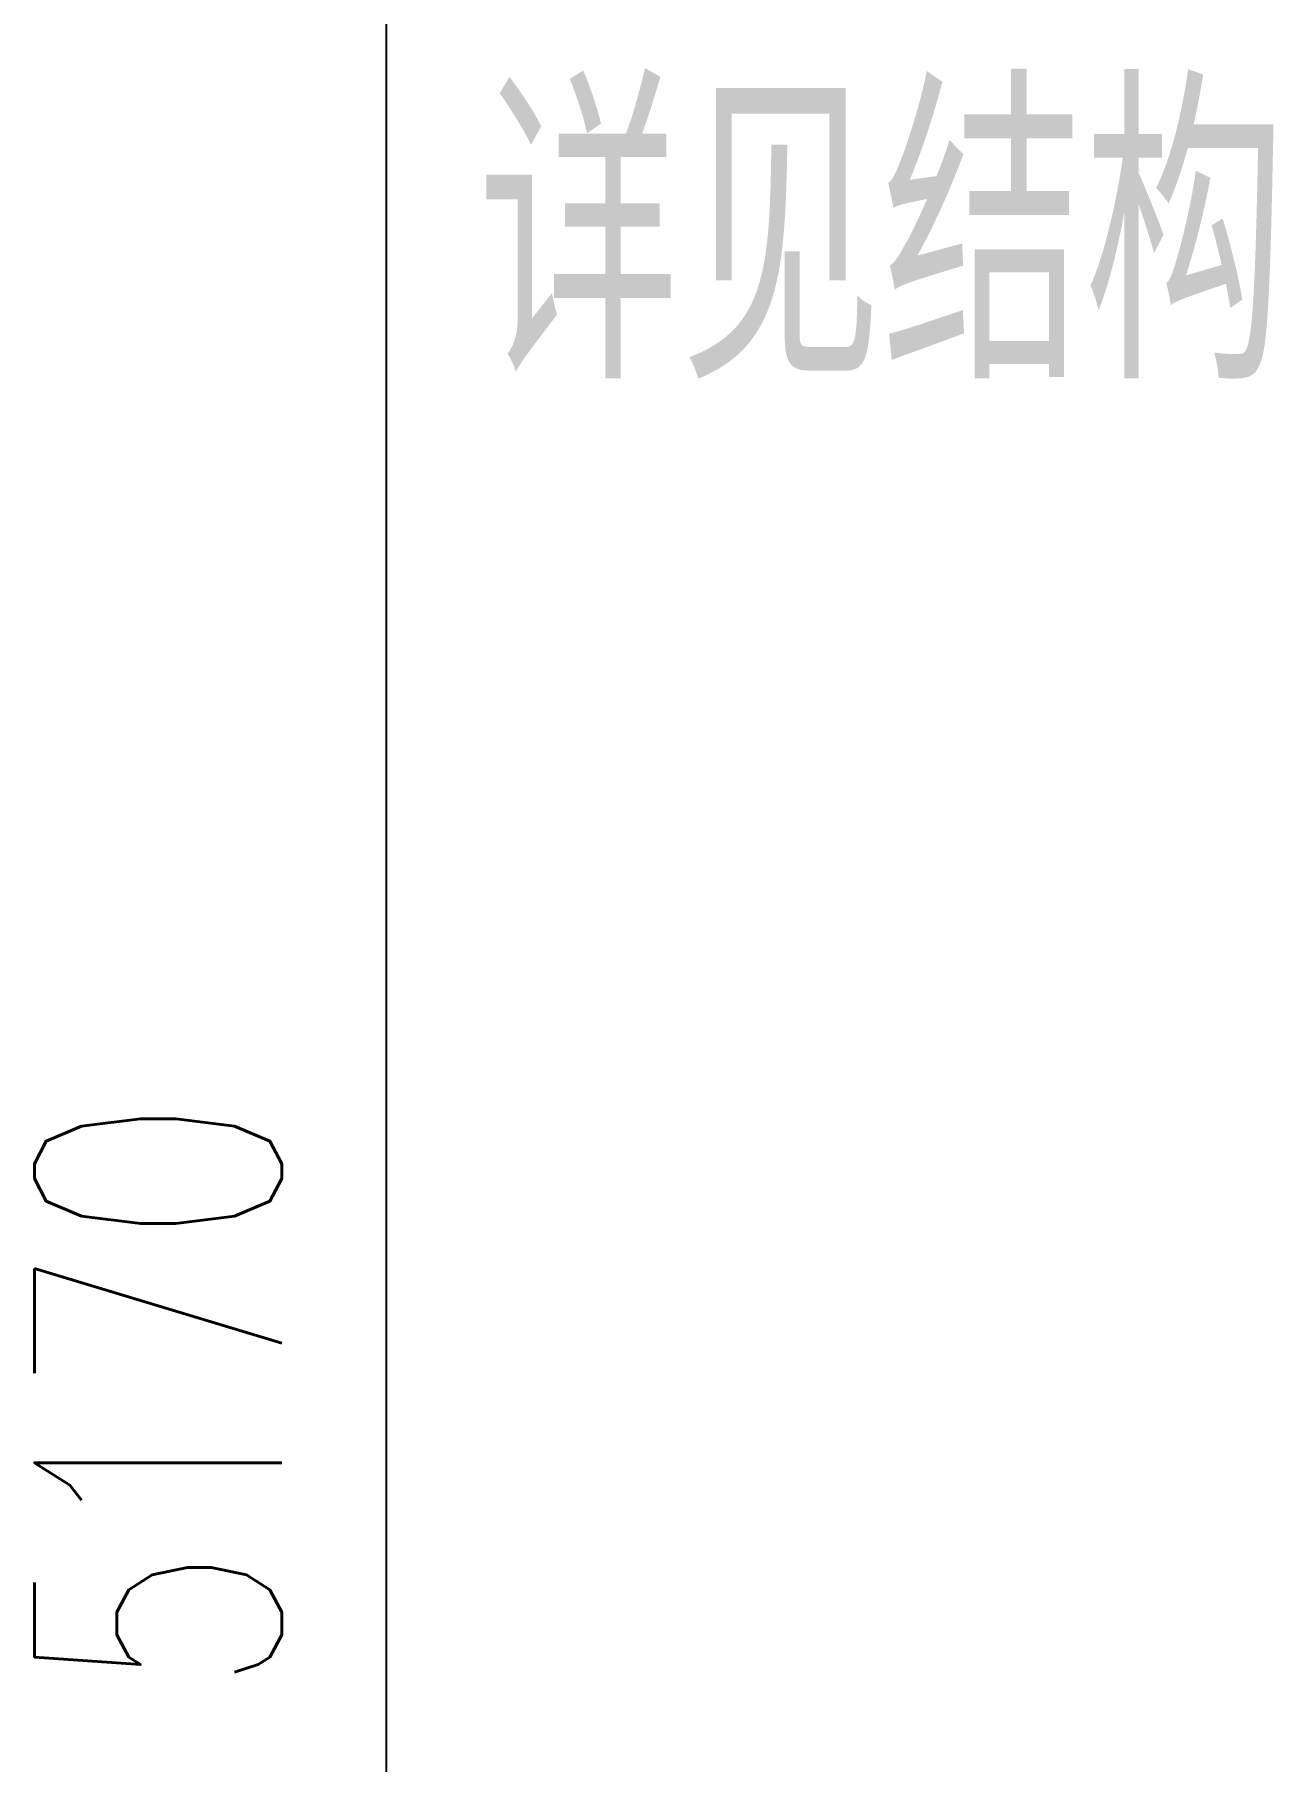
# Model space of a CAD drawing. Extents: x -1899985 to -450366, y 556196 to 2151267.
# Drawn here: x -1656252 to -1655506, y 570892 to 571932 of the extents above; entities that cross this region are included whole.
import ezdxf

# ---------------------------------------------------------------- set-up
doc = ezdxf.new("R2010")
doc.units = 0
doc.header["$LTSCALE"] = 1000
doc.header["$MEASUREMENT"] = 0
doc.layers.get('Defpoints').update_dxf_attribs({"color": 210})
for name, color, linetype in [('A-LIN-V', 9, 'Continuous'), ('PUB_TEXT', 7, 'Continuous'), ('建-尺寸', 3, 'Continuous')]:
    doc.layers.add(name, color=color, linetype=linetype)
doc.styles.add('A-DIM_T3', font='SIMPLEX', dxfattribs={"width": 0.705882, "bigfont": 'GBCBIG'})
doc.styles.add('A-STANDARD', font='SIMPLEX', dxfattribs={"bigfont": 'GBCBIG'})
doc.dimstyles.new('A-DIM&&50', dxfattribs={"dimtxt": 148.75, "dimasz": 50, "dimexe": 50, "dimexo": 50, "dimgap": 63.125, "dimtad": 1, "dimdec": 0, "dimzin": 0, "dimdsep": 46, "dimtxsty": 'A-DIM_T3', "dimblk": 'ARCHTICK', "dimcen": 0.09, "dimclrt": 7, "dimazin": 2, "dimtfac": 1, "dimtdec": 0, "dimtix": 1, "dimtmove": 2, "dimatfit": 3, "dimfxl": 0, "dimtolj": 1, "dimtzin": 0, "dimarcsym": 0})

# ---------------------------------------------------------------- blocks, each defined once
blk = doc.blocks.new('_ArchTick')
at = {"color": 0, "linetype": 'ByBlock', "const_width": 0.4}
blk.add_lwpolyline([(-0.5, -0.5), (0.5, 0.5)], dxfattribs=at)
blk = doc.blocks.new('*D499')
at = {"layer": 'Defpoints', "color": 0}
for p in [(-1628054.6, 573732.3), (-1627659.4, 573732.3), (-1627659.4, 568562.5)]:
    blk.add_point(p, dxfattribs=at)
at = {"layer": '建-尺寸', "color": 0, "lineweight": -2}
for p, q in [((-1627709.4, 573732.3), (-1628104.6, 573732.3)), ((-1628054.6, 568562.5), (-1628054.6, 573732.3)), ((-1627709.4, 568562.5), (-1628104.6, 568562.5))]:
    blk.add_line(p, q, dxfattribs=at)
at = {"layer": '建-尺寸', "color": 0, "lineweight": -2, "xscale": 50, "yscale": 50, "zscale": 50}
for p, rotation in [((-1628054.6, 573732.3), 90), ((-1628054.6, 568562.5), 270)]:
    blk.add_blockref('_ArchTick', p, dxfattribs=dict(at, rotation=rotation))
at = {"layer": '建-尺寸', "color": 7, "insert": (-1628192.1, 571147.4), "char_height": 148.75, "attachment_point": 5, "rotation": 90, "style": 'A-DIM_T3'}
blk.add_mtext('\\A1;5170', dxfattribs=at)
blk = doc.blocks.new('5555rrrrrrrrrrr')
at = {"layer": 'PUB_TEXT', "style": 'A-STANDARD'}
blk.add_text('详见结构', height=168.79, dxfattribs=at).set_placement((-1627999.5, 571759.4))
at = {"layer": '建-尺寸'}
dim = blk.add_aligned_dim(p1=(-1627659.4, 568562.5), p2=(-1627659.4, 573732.3), distance=395.2, dimstyle='A-DIM&&50', dxfattribs=at)
dim.commit()
dim.dimension.update_dxf_attribs({"geometry": '*D499', "text_midpoint": (-1628192.1, 571147.4)})

msp = doc.modelspace()

# ---------------------------------------------------------------- block references
at = {"layer": 'A-LIN-V'}
msp.add_blockref('5555rrrrrrrrrrr', (-27985.4, -35), dxfattribs=at)

doc.saveas('drawing.dxf')
